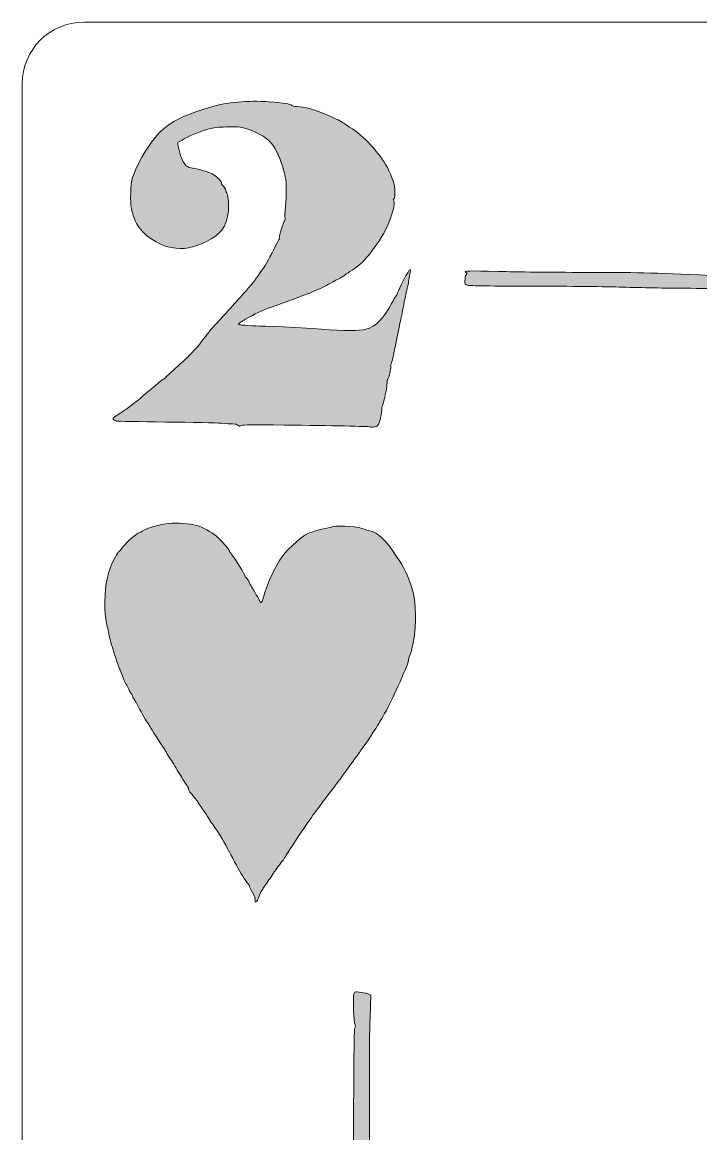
# Model space of a CAD drawing. Header units: inches. Extents: x 0.8 to 3.9, y -5.2 to -0.84.
# Drawn here: x 0.798 to 2.178, y -3.102 to -0.844 of the extents above; entities that cross this region are included whole.
import ezdxf

# ---------------------------------------------------------------- set-up
doc = ezdxf.new("R2010")
doc.units = ezdxf.units.IN
doc.header["$MEASUREMENT"] = 0
doc.layers.add('Layer 1', color=7, linetype='Continuous')

msp = doc.modelspace()

# ---------------------------------------------------------------- hatches: boundary and pattern name
at = {"layer": 'Layer 1', "true_color": 0x231f20}
h = msp.add_hatch(color=250, dxfattribs=at)
h.dxf.hatch_style = 2
edge = h.paths.add_edge_path()
edge.add_spline(control_points=[(1.5046, -1.6658), (1.5036, -1.6649), (1.4269, -1.6633), (1.3315, -1.6622), (1.2651, -1.6614), (1.2477, -1.6616), (1.2437, -1.6633), (1.2392, -1.6651), (1.2383, -1.665), (1.2366, -1.6627), (1.2352, -1.6608), (1.2323, -1.66), (1.2266, -1.66), (1.2222, -1.66), (1.2115, -1.6593), (1.2028, -1.6585), (1.1941, -1.6577), (1.1434, -1.6565), (1.0902, -1.656), (1.0369, -1.6554), (0.9916, -1.6545), (0.9894, -1.654), (0.9856, -1.6532), (0.983, -1.6509), (0.983, -1.6485), (0.983, -1.6479), (0.9878, -1.6444), (0.9936, -1.6405), (1.009, -1.6305), (1.0104, -1.6295), (1.0205, -1.6216), (1.0256, -1.6176), (1.032, -1.6128), (1.0346, -1.6108), (1.0373, -1.6089), (1.0399, -1.6067), (1.0404, -1.6059), (1.041, -1.6052), (1.0479, -1.5993), (1.0558, -1.5929), (1.0637, -1.5865), (1.0731, -1.5786), (1.0767, -1.5752), (1.0802, -1.5719), (1.0847, -1.5687), (1.0867, -1.5681), (1.0886, -1.5675), (1.0902, -1.5663), (1.0902, -1.5656), (1.0902, -1.5649), (1.0994, -1.5561), (1.1106, -1.5462), (1.1218, -1.5363), (1.1337, -1.5252), (1.1371, -1.5216), (1.1404, -1.5181), (1.1466, -1.5116), (1.1507, -1.5072), (1.1548, -1.5029), (1.1589, -1.4981), (1.1598, -1.4966), (1.1613, -1.494), (1.1656, -1.4885), (1.1746, -1.4778), (1.1766, -1.4755), (1.1782, -1.473), (1.1782, -1.4723), (1.1782, -1.4716), (1.1813, -1.468), (1.185, -1.4643), (1.1888, -1.4606), (1.1947, -1.4543), (1.1983, -1.4503), (1.2018, -1.4464), (1.2126, -1.4345), (1.2223, -1.4239), (1.2319, -1.4134), (1.2449, -1.399), (1.251, -1.3919), (1.2572, -1.3849), (1.2639, -1.3773), (1.2659, -1.3751), (1.2679, -1.3729), (1.2736, -1.365), (1.2786, -1.3575), (1.2835, -1.35), (1.288, -1.3436), (1.2886, -1.3431), (1.2908, -1.3414), (1.3049, -1.3158), (1.312, -1.3007), (1.3162, -1.2919), (1.3203, -1.2842), (1.3211, -1.2837), (1.322, -1.2831), (1.3222, -1.2818), (1.3215, -1.2808), (1.3203, -1.2788), (1.3297, -1.2476), (1.332, -1.2462), (1.3329, -1.2456), (1.3331, -1.2438), (1.3326, -1.2421), (1.3321, -1.2405), (1.3325, -1.2295), (1.3335, -1.2179), (1.3357, -1.1929), (1.3356, -1.1688), (1.3333, -1.1599), (1.3325, -1.1563), (1.3314, -1.1513), (1.3309, -1.1487), (1.3287, -1.1352), (1.3167, -1.106), (1.3085, -1.0943), (1.2985, -1.0798), (1.283, -1.0699), (1.255, -1.0602), (1.244, -1.0564), (1.241, -1.0561), (1.219, -1.0563), (1.2007, -1.0564), (1.1916, -1.0573), (1.1806, -1.0599), (1.1628, -1.0641), (1.1419, -1.0723), (1.1276, -1.0807), (1.1216, -1.0842), (1.1161, -1.0872), (1.1154, -1.0874), (1.1133, -1.0881), (1.1183, -1.1111), (1.1227, -1.1207), (1.1295, -1.1357), (1.1324, -1.138), (1.147, -1.1406), (1.1631, -1.1434), (1.1805, -1.1489), (1.1878, -1.1535), (1.1954, -1.1584), (1.2043, -1.1679), (1.2035, -1.1703), (1.2032, -1.1714), (1.2049, -1.1743), (1.2073, -1.1768), (1.2098, -1.1792), (1.2118, -1.1823), (1.2118, -1.1836), (1.2118, -1.1849), (1.2128, -1.1879), (1.2141, -1.1903), (1.2173, -1.1965), (1.2188, -1.2186), (1.2169, -1.2319), (1.213, -1.2598), (1.2006, -1.2759), (1.1732, -1.2892), (1.1444, -1.303), (1.1274, -1.3059), (1.1014, -1.3015), (1.0744, -1.297), (1.0431, -1.2754), (1.0304, -1.2525), (1.027, -1.2463), (1.023, -1.2345), (1.0202, -1.2221), (1.0176, -1.2106), (1.0188, -1.1707), (1.022, -1.1608), (1.0274, -1.1444), (1.0388, -1.1209), (1.0495, -1.1043), (1.0815, -1.0548), (1.1052, -1.039), (1.1814, -1.0161), (1.2148, -1.006), (1.2569, -1.0022), (1.3, -1.0054), (1.3297, -1.0075), (1.3439, -1.0098), (1.3464, -1.0128), (1.3476, -1.0142), (1.3514, -1.015), (1.3568, -1.015), (1.3708, -1.015), (1.3953, -1.0219), (1.4207, -1.0331), (1.4385, -1.0409), (1.4459, -1.0446), (1.4519, -1.0486), (1.4541, -1.0501), (1.462, -1.0554), (1.4695, -1.0603), (1.4817, -1.0684), (1.5019, -1.0864), (1.5103, -1.0968), (1.5121, -1.099), (1.5171, -1.105), (1.5216, -1.1103), (1.5329, -1.1237), (1.5425, -1.1405), (1.5498, -1.1596), (1.5551, -1.1735), (1.556, -1.1777), (1.556, -1.1885), (1.556, -1.1972), (1.5554, -1.2016), (1.554, -1.2025), (1.5524, -1.2035), (1.5523, -1.2045), (1.5537, -1.2068), (1.5563, -1.2108), (1.5543, -1.2205), (1.5463, -1.2436), (1.539, -1.2645), (1.5298, -1.2807), (1.5102, -1.3071), (1.495, -1.3276), (1.4855, -1.3368), (1.4693, -1.3472), (1.4628, -1.3513), (1.456, -1.356), (1.4543, -1.3576), (1.4525, -1.3591), (1.4464, -1.3628), (1.4407, -1.3656), (1.435, -1.3684), (1.4262, -1.3732), (1.4212, -1.3762), (1.4121, -1.3816), (1.384, -1.394), (1.3703, -1.3986), (1.3663, -1.4), (1.3609, -1.402), (1.3583, -1.4032), (1.3556, -1.4044), (1.3408, -1.4098), (1.3254, -1.4152), (1.2932, -1.4264), (1.2829, -1.4306), (1.2662, -1.4396), (1.2596, -1.4431), (1.2528, -1.4468), (1.251, -1.4478), (1.2492, -1.4488), (1.2453, -1.4513), (1.2424, -1.4534), (1.2373, -1.4571), (1.2371, -1.4574), (1.2403, -1.4585), (1.2421, -1.4592), (1.2658, -1.4605), (1.2929, -1.4615), (1.35, -1.4634), (1.3587, -1.4639), (1.4063, -1.4675), (1.452, -1.471), (1.4848, -1.4711), (1.4972, -1.4676), (1.5168, -1.4621), (1.5344, -1.4443), (1.5493, -1.4151), (1.5531, -1.4076), (1.5572, -1.4007), (1.5584, -1.3997), (1.5597, -1.3988), (1.5607, -1.397), (1.5607, -1.3958), (1.5607, -1.393), (1.5759, -1.362), (1.5808, -1.3548), (1.5828, -1.3518), (1.5848, -1.3485), (1.5852, -1.3475), (1.5856, -1.3464), (1.5864, -1.346), (1.5871, -1.3467), (1.5878, -1.3473), (1.5874, -1.3512), (1.5864, -1.3555), (1.5853, -1.3597), (1.5841, -1.3664), (1.5838, -1.3703), (1.5834, -1.3743), (1.5824, -1.3793), (1.5816, -1.3815), (1.5809, -1.3837), (1.5779, -1.3974), (1.5751, -1.4119), (1.5723, -1.4265), (1.5684, -1.4459), (1.5663, -1.4551), (1.5643, -1.4644), (1.5599, -1.486), (1.5566, -1.5032), (1.5532, -1.5203), (1.5498, -1.5353), (1.5489, -1.5366), (1.5479, -1.5378), (1.5474, -1.5406), (1.5476, -1.543), (1.5482, -1.5485), (1.5437, -1.5674), (1.5415, -1.5688), (1.5406, -1.5693), (1.5399, -1.5727), (1.54, -1.5761), (1.5402, -1.5795), (1.5391, -1.5881), (1.5375, -1.5952), (1.536, -1.6022), (1.5342, -1.6105), (1.5336, -1.6136), (1.533, -1.6167), (1.5316, -1.6208), (1.5305, -1.6228), (1.5294, -1.6248), (1.529, -1.6271), (1.5295, -1.628), (1.5306, -1.6297), (1.5263, -1.6521), (1.5236, -1.6589), (1.5227, -1.6613), (1.5206, -1.664), (1.519, -1.6649), (1.5162, -1.6663), (1.5059, -1.667), (1.5046, -1.6658), (1.5046, -1.6658), (1.5046, -1.6658), (1.5046, -1.6658)], knot_values=[0, 0, 0, 0, 1, 1, 1, 2, 2, 2, 3, 3, 3, 4, 4, 4, 5, 5, 5, 6, 6, 6, 7, 7, 7, 8, 8, 8, 9, 9, 9, 10, 10, 10, 11, 11, 11, 12, 12, 12, 13, 13, 13, 14, 14, 14, 15, 15, 15, 16, 16, 16, 17, 17, 17, 18, 18, 18, 19, 19, 19, 20, 20, 20, 21, 21, 21, 22, 22, 22, 23, 23, 23, 24, 24, 24, 25, 25, 25, 26, 26, 26, 27, 27, 27, 28, 28, 28, 29, 29, 29, 30, 30, 30, 31, 31, 31, 32, 32, 32, 33, 33, 33, 34, 34, 34, 35, 35, 35, 36, 36, 36, 37, 37, 37, 38, 38, 38, 39, 39, 39, 40, 40, 40, 41, 41, 41, 42, 42, 42, 43, 43, 43, 44, 44, 44, 45, 45, 45, 46, 46, 46, 47, 47, 47, 48, 48, 48, 49, 49, 49, 50, 50, 50, 51, 51, 51, 52, 52, 52, 53, 53, 53, 54, 54, 54, 55, 55, 55, 56, 56, 56, 57, 57, 57, 58, 58, 58, 59, 59, 59, 60, 60, 60, 61, 61, 61, 62, 62, 62, 63, 63, 63, 64, 64, 64, 65, 65, 65, 66, 66, 66, 67, 67, 67, 68, 68, 68, 69, 69, 69, 70, 70, 70, 71, 71, 71, 72, 72, 72, 73, 73, 73, 74, 74, 74, 75, 75, 75, 76, 76, 76, 77, 77, 77, 78, 78, 78, 79, 79, 79, 80, 80, 80, 81, 81, 81, 82, 82, 82, 83, 83, 83, 84, 84, 84, 85, 85, 85, 86, 86, 86, 87, 87, 87, 88, 88, 88, 89, 89, 89, 90, 90, 90, 91, 91, 91, 92, 92, 92, 93, 93, 93, 94, 94, 94, 95, 95, 95, 96, 96, 96, 97, 97, 97, 98, 98, 98, 99, 99, 99, 100, 100, 100, 101, 101, 101, 102, 102, 102, 103, 103, 103, 104, 104, 104, 105, 105, 105, 106, 106, 106, 107, 107, 107, 108, 108, 108, 109, 109, 109, 110, 110, 110, 110], degree=3, periodic=1)
h = msp.add_hatch(color=250, dxfattribs=at)
h.dxf.hatch_style = 2
edge = h.paths.add_edge_path()
edge.add_spline(control_points=[(3.0875, -1.4014), (3.0779, -1.4003), (3.0083, -1.3976), (2.9978, -1.3979), (2.9965, -1.3979), (2.9789, -1.3973), (2.9586, -1.3965), (2.9081, -1.3946), (2.8465, -1.3936), (2.7066, -1.3925), (2.641, -1.392), (2.5823, -1.3912), (2.5761, -1.3908), (2.57, -1.3904), (2.4908, -1.3894), (2.4001, -1.3884), (2.3094, -1.3875), (2.2252, -1.3862), (2.2128, -1.3856), (2.2005, -1.385), (2.1649, -1.3843), (2.1336, -1.3841), (2.1024, -1.3839), (2.0476, -1.3828), (2.012, -1.3818), (1.9763, -1.3808), (1.8932, -1.3799), (1.8271, -1.3799), (1.736, -1.3798), (1.7061, -1.3793), (1.7027, -1.3778), (1.6988, -1.3761), (1.6983, -1.375), (1.6983, -1.3682), (1.6983, -1.3639), (1.6994, -1.3589), (1.7007, -1.357), (1.7029, -1.3539), (1.7029, -1.3534), (1.7004, -1.352), (1.6944, -1.3487), (1.707, -1.3483), (1.7669, -1.3501), (1.8003, -1.3511), (1.878, -1.3519), (1.9395, -1.3519), (2.0452, -1.3519), (2.0768, -1.3526), (2.1968, -1.3582), (2.2312, -1.3598), (2.2735, -1.3606), (2.3905, -1.3621), (2.4513, -1.3629), (2.493, -1.3638), (2.5417, -1.3655), (2.5708, -1.3665), (2.7261, -1.3665), (2.7402, -1.3655), (2.7669, -1.3636), (2.9116, -1.3628), (2.9373, -1.3644), (2.9534, -1.3654), (2.9785, -1.3665), (2.993, -1.367), (3.0076, -1.3674), (3.0303, -1.3682), (3.0435, -1.3686), (3.0945, -1.3705), (3.1157, -1.3703), (3.1395, -1.3677), (3.1617, -1.3652), (3.1897, -1.3586), (3.1938, -1.3548), (3.1946, -1.354), (3.1967, -1.3534), (3.1983, -1.3534), (3.1999, -1.3534), (3.2016, -1.3523), (3.2021, -1.351), (3.2026, -1.3496), (3.2039, -1.3485), (3.2049, -1.3485), (3.2077, -1.3485), (3.2222, -1.3343), (3.2211, -1.3326), (3.2194, -1.3298), (3.2249, -1.3218), (3.2298, -1.3198), (3.2325, -1.3187), (3.2347, -1.3167), (3.2347, -1.3155), (3.2347, -1.3142), (3.2363, -1.3116), (3.2383, -1.3095), (3.2403, -1.3075), (3.2444, -1.3011), (3.2473, -1.2952), (3.2503, -1.2893), (3.2534, -1.2841), (3.2542, -1.2836), (3.2549, -1.2831), (3.2555, -1.2814), (3.2555, -1.2796), (3.2555, -1.2779), (3.256, -1.2765), (3.2567, -1.2765), (3.2574, -1.2765), (3.2578, -1.2671), (3.2577, -1.2556), (3.2577, -1.2556), (3.2574, -1.2347), (3.2574, -1.2347), (3.2574, -1.2347), (3.2514, -1.2248), (3.2514, -1.2248), (3.2427, -1.2104), (3.2385, -1.2065), (3.2247, -1.1996), (3.2005, -1.1878), (3.1713, -1.1839), (3.1602, -1.1911), (3.1577, -1.1928), (3.1552, -1.1939), (3.1548, -1.1937), (3.1543, -1.1935), (3.1526, -1.1944), (3.1511, -1.1957), (3.1495, -1.197), (3.1477, -1.1981), (3.1471, -1.1982), (3.145, -1.1982), (3.1372, -1.2058), (3.1333, -1.2116), (3.1291, -1.2177), (3.1292, -1.2224), (3.1338, -1.2284), (3.1365, -1.232), (3.1377, -1.2323), (3.1541, -1.2324), (3.1702, -1.2326), (3.1721, -1.2329), (3.1791, -1.2371), (3.1871, -1.2418), (3.1894, -1.2463), (3.1875, -1.2528), (3.1861, -1.2573), (3.1773, -1.2669), (3.1745, -1.2669), (3.1735, -1.2669), (3.1688, -1.2699), (3.164, -1.2734), (3.1564, -1.2793), (3.1548, -1.2798), (3.1491, -1.279), (3.1369, -1.2771), (3.1209, -1.2685), (3.1105, -1.2581), (3.0945, -1.2422), (3.0907, -1.2291), (3.095, -1.2042), (3.0962, -1.1972), (3.0979, -1.1936), (3.1027, -1.1882), (3.1061, -1.1844), (3.1107, -1.1803), (3.113, -1.1791), (3.1152, -1.1779), (3.1177, -1.1758), (3.1184, -1.1746), (3.1191, -1.1734), (3.1249, -1.1698), (3.1312, -1.1668), (3.1461, -1.1595), (3.164, -1.1565), (3.1891, -1.1571), (3.2053, -1.1575), (3.2103, -1.1583), (3.2211, -1.162), (3.2281, -1.1645), (3.235, -1.1674), (3.2363, -1.1685), (3.2376, -1.1696), (3.2439, -1.1734), (3.2502, -1.1771), (3.2611, -1.1834), (3.2747, -1.1964), (3.2747, -1.2005), (3.2747, -1.2015), (3.277, -1.207), (3.2799, -1.2127), (3.2879, -1.2286), (3.2892, -1.2331), (3.2902, -1.2483), (3.2914, -1.265), (3.2891, -1.28), (3.2818, -1.3052), (3.2805, -1.3095), (3.2734, -1.3235), (3.2671, -1.3342), (3.2621, -1.3427), (3.2368, -1.3694), (3.2338, -1.3694), (3.2326, -1.3694), (3.2311, -1.3703), (3.2304, -1.3714), (3.2267, -1.3772), (3.2082, -1.3861), (3.1912, -1.3901), (3.143, -1.4016), (3.1152, -1.4046), (3.0875, -1.4014), (3.0875, -1.4014), (3.0875, -1.4014), (3.0875, -1.4014)], knot_values=[0, 0, 0, 0, 1, 1, 1, 2, 2, 2, 3, 3, 3, 4, 4, 4, 5, 5, 5, 6, 6, 6, 7, 7, 7, 8, 8, 8, 9, 9, 9, 10, 10, 10, 11, 11, 11, 12, 12, 12, 13, 13, 13, 14, 14, 14, 15, 15, 15, 16, 16, 16, 17, 17, 17, 18, 18, 18, 19, 19, 19, 20, 20, 20, 21, 21, 21, 22, 22, 22, 23, 23, 23, 24, 24, 24, 25, 25, 25, 26, 26, 26, 27, 27, 27, 28, 28, 28, 29, 29, 29, 30, 30, 30, 31, 31, 31, 32, 32, 32, 33, 33, 33, 34, 34, 34, 35, 35, 35, 36, 36, 36, 37, 37, 37, 38, 38, 38, 39, 39, 39, 40, 40, 40, 41, 41, 41, 42, 42, 42, 43, 43, 43, 44, 44, 44, 45, 45, 45, 46, 46, 46, 47, 47, 47, 48, 48, 48, 49, 49, 49, 50, 50, 50, 51, 51, 51, 52, 52, 52, 53, 53, 53, 54, 54, 54, 55, 55, 55, 56, 56, 56, 57, 57, 57, 58, 58, 58, 59, 59, 59, 60, 60, 60, 61, 61, 61, 62, 62, 62, 63, 63, 63, 64, 64, 64, 65, 65, 65, 66, 66, 66, 67, 67, 67, 68, 68, 68, 69, 69, 69, 70, 70, 70, 71, 71, 71, 71], degree=3, periodic=1)
h = msp.add_hatch(color=250, dxfattribs=at)
h.dxf.hatch_style = 2
edge = h.paths.add_edge_path()
edge.add_spline(control_points=[(1.2716, -2.6268), (1.2723, -2.6234), (1.2712, -2.62), (1.2672, -2.6135), (1.2617, -2.6043), (1.2601, -2.6009), (1.2604, -2.5992), (1.2605, -2.5986), (1.2592, -2.5964), (1.2574, -2.5944), (1.252, -2.5883), (1.2422, -2.5724), (1.2337, -2.5562), (1.2293, -2.5479), (1.223, -2.5361), (1.2196, -2.5302), (1.2163, -2.5242), (1.2122, -2.5163), (1.2105, -2.5126), (1.2073, -2.5054), (1.1848, -2.471), (1.1827, -2.4701), (1.182, -2.4698), (1.1814, -2.4689), (1.1814, -2.4682), (1.1814, -2.4668), (1.1712, -2.4514), (1.1612, -2.4376), (1.1582, -2.4335), (1.1558, -2.4297), (1.1558, -2.4291), (1.1558, -2.4279), (1.1478, -2.4175), (1.141, -2.41), (1.1386, -2.4073), (1.1366, -2.4037), (1.1366, -2.402), (1.1366, -2.4003), (1.1344, -2.3959), (1.1317, -2.3923), (1.129, -2.3887), (1.1219, -2.3774), (1.1159, -2.3672), (1.1099, -2.3569), (1.102, -2.3442), (1.0984, -2.3388), (1.0947, -2.3335), (1.0918, -2.3287), (1.0918, -2.3282), (1.0918, -2.3277), (1.0904, -2.3253), (1.0888, -2.3229), (1.079, -2.3087), (1.0602, -2.2794), (1.0582, -2.2752), (1.0569, -2.2725), (1.0547, -2.2689), (1.0534, -2.2674), (1.0504, -2.2638), (1.0428, -2.2506), (1.0335, -2.2327), (1.0295, -2.225), (1.0255, -2.2183), (1.0246, -2.2178), (1.0237, -2.2172), (1.023, -2.2154), (1.023, -2.2137), (1.023, -2.212), (1.0216, -2.2094), (1.02, -2.2078), (1.0183, -2.2062), (1.0164, -2.2031), (1.0157, -2.2009), (1.0151, -2.1987), (1.0128, -2.1942), (1.0107, -2.1909), (1.0086, -2.1876), (1.0054, -2.1808), (1.0035, -2.1757), (1.0017, -2.1707), (0.9989, -2.1636), (0.9974, -2.1601), (0.9945, -2.1537), (0.9884, -2.1357), (0.9809, -2.1121), (0.9786, -2.105), (0.9753, -2.0917), (0.9735, -2.0825), (0.9717, -2.0733), (0.9693, -2.0614), (0.9682, -2.0561), (0.967, -2.0505), (0.9662, -2.0361), (0.9663, -2.0217), (0.9666, -1.9847), (0.9731, -1.9562), (0.987, -1.9312), (0.9902, -1.9256), (0.9935, -1.9205), (0.9943, -1.92), (0.9951, -1.9195), (0.9997, -1.9142), (1.0045, -1.9082), (1.0129, -1.8976), (1.0292, -1.8838), (1.0374, -1.8803), (1.0396, -1.8794), (1.0425, -1.8778), (1.0438, -1.8767), (1.0492, -1.8725), (1.0802, -1.8638), (1.0966, -1.862), (1.1124, -1.8602), (1.1378, -1.8622), (1.1534, -1.8665), (1.1646, -1.8696), (1.1825, -1.8793), (1.1932, -1.8882), (1.2035, -1.8967), (1.2198, -1.9153), (1.2198, -1.9186), (1.2198, -1.9195), (1.222, -1.9227), (1.2247, -1.9257), (1.23, -1.9317), (1.2518, -1.9675), (1.2518, -1.9703), (1.2518, -1.9713), (1.2526, -1.9721), (1.2535, -1.9721), (1.2544, -1.9721), (1.2568, -1.9755), (1.2587, -1.9797), (1.2607, -1.9839), (1.2635, -1.9891), (1.265, -1.9913), (1.2678, -1.9955), (1.2757, -2.0095), (1.2802, -2.0181), (1.2816, -2.0209), (1.2834, -2.0233), (1.2841, -2.0233), (1.2847, -2.0233), (1.2868, -2.0181), (1.2886, -2.0117), (1.2959, -1.9864), (1.3061, -1.9633), (1.3212, -1.9377), (1.3316, -1.9202), (1.3634, -1.89), (1.3795, -1.8824), (1.3854, -1.8796), (1.4098, -1.873), (1.4314, -1.8682), (1.4434, -1.8656), (1.4848, -1.8692), (1.4941, -1.8737), (1.4966, -1.875), (1.5012, -1.8764), (1.5045, -1.877), (1.5212, -1.88), (1.5379, -1.8961), (1.5609, -1.9313), (1.5753, -1.9532), (1.5791, -1.9606), (1.5873, -1.983), (1.5967, -2.0087), (1.5994, -2.0334), (1.5972, -2.0737), (1.5962, -2.0916), (1.5907, -2.1205), (1.586, -2.1317), (1.585, -2.1341), (1.5839, -2.1378), (1.5836, -2.14), (1.5812, -2.154), (1.5479, -2.2276), (1.532, -2.2537), (1.5285, -2.2595), (1.5244, -2.2663), (1.523, -2.2689), (1.5198, -2.2746), (1.4932, -2.315), (1.4918, -2.3162), (1.4913, -2.3166), (1.4885, -2.3206), (1.4855, -2.325), (1.4778, -2.3364), (1.4404, -2.3872), (1.415, -2.4207), (1.3892, -2.4548), (1.3867, -2.4583), (1.3468, -2.5176), (1.3412, -2.5259), (1.3366, -2.533), (1.3366, -2.5335), (1.3366, -2.5349), (1.3289, -2.5463), (1.3201, -2.5577), (1.3157, -2.5633), (1.3076, -2.5749), (1.3021, -2.5833), (1.2965, -2.5917), (1.2898, -2.6015), (1.2872, -2.605), (1.2846, -2.6086), (1.2813, -2.6151), (1.2798, -2.6194), (1.2783, -2.6238), (1.2764, -2.6283), (1.2755, -2.6294), (1.2726, -2.633), (1.2706, -2.6316), (1.2716, -2.6268), (1.2716, -2.6268), (1.2716, -2.6268), (1.2716, -2.6268)], knot_values=[0, 0, 0, 0, 1, 1, 1, 2, 2, 2, 3, 3, 3, 4, 4, 4, 5, 5, 5, 6, 6, 6, 7, 7, 7, 8, 8, 8, 9, 9, 9, 10, 10, 10, 11, 11, 11, 12, 12, 12, 13, 13, 13, 14, 14, 14, 15, 15, 15, 16, 16, 16, 17, 17, 17, 18, 18, 18, 19, 19, 19, 20, 20, 20, 21, 21, 21, 22, 22, 22, 23, 23, 23, 24, 24, 24, 25, 25, 25, 26, 26, 26, 27, 27, 27, 28, 28, 28, 29, 29, 29, 30, 30, 30, 31, 31, 31, 32, 32, 32, 33, 33, 33, 34, 34, 34, 35, 35, 35, 36, 36, 36, 37, 37, 37, 38, 38, 38, 39, 39, 39, 40, 40, 40, 41, 41, 41, 42, 42, 42, 43, 43, 43, 44, 44, 44, 45, 45, 45, 46, 46, 46, 47, 47, 47, 48, 48, 48, 49, 49, 49, 50, 50, 50, 51, 51, 51, 52, 52, 52, 53, 53, 53, 54, 54, 54, 55, 55, 55, 56, 56, 56, 57, 57, 57, 58, 58, 58, 59, 59, 59, 60, 60, 60, 61, 61, 61, 62, 62, 62, 63, 63, 63, 64, 64, 64, 65, 65, 65, 66, 66, 66, 67, 67, 67, 68, 68, 68, 69, 69, 69, 70, 70, 70, 71, 71, 71, 72, 72, 72, 72], degree=3, periodic=1)
h = msp.add_hatch(color=250, dxfattribs=at)
h.dxf.hatch_style = 2
edge = h.paths.add_edge_path()
edge.add_spline(control_points=[(1.3308, -4.452), (1.3196, -4.4497), (1.312, -4.4465), (1.3025, -4.4397), (1.2988, -4.4371), (1.2937, -4.4335), (1.291, -4.4316), (1.2793, -4.4234), (1.2648, -4.4014), (1.2581, -4.3819), (1.2495, -4.3566), (1.259, -4.3153), (1.2779, -4.2955), (1.2907, -4.2821), (1.3082, -4.2745), (1.3307, -4.2727), (1.3426, -4.2717), (1.3455, -4.272), (1.3537, -4.275), (1.3912, -4.289), (1.4053, -4.311), (1.3896, -4.3309), (1.3867, -4.3345), (1.3834, -4.3375), (1.3821, -4.3375), (1.3809, -4.3375), (1.3798, -4.3384), (1.3798, -4.3395), (1.3797, -4.3406), (1.3776, -4.3432), (1.375, -4.3452), (1.3707, -4.3486), (1.3697, -4.3487), (1.3646, -4.347), (1.3614, -4.346), (1.3572, -4.3456), (1.3552, -4.3461), (1.3496, -4.3475), (1.3436, -4.342), (1.3426, -4.3347), (1.3419, -4.3286), (1.3446, -4.3197), (1.3485, -4.3151), (1.3521, -4.311), (1.353, -4.306), (1.3504, -4.3035), (1.3472, -4.3003), (1.3251, -4.2983), (1.3203, -4.3008), (1.3183, -4.3018), (1.314, -4.3053), (1.3107, -4.3085), (1.3075, -4.3117), (1.3022, -4.3164), (1.299, -4.3189), (1.2701, -4.3421), (1.2903, -4.3987), (1.3328, -4.4136), (1.352, -4.4203), (1.3703, -4.42), (1.3943, -4.4124), (1.4139, -4.4061), (1.4186, -4.403), (1.4353, -4.3853), (1.4426, -4.3775), (1.4553, -4.3578), (1.462, -4.3439), (1.4695, -4.3284), (1.4721, -4.3165), (1.4742, -4.2879), (1.4763, -4.2582), (1.4764, -4.2425), (1.4748, -4.1806), (1.4731, -4.1161), (1.4731, -3.9676), (1.4748, -3.9374), (1.4777, -3.8851), (1.4787, -3.8541), (1.4782, -3.8389), (1.4779, -3.8301), (1.4772, -3.8129), (1.4767, -3.8006), (1.4748, -3.7553), (1.4744, -3.7454), (1.4735, -3.7093), (1.4713, -3.6248), (1.472, -3.4804), (1.4751, -3.382), (1.4755, -3.3675), (1.4758, -3.3549), (1.4758, -3.354), (1.4758, -3.3531), (1.475, -3.3362), (1.474, -3.3164), (1.4715, -3.2641), (1.4715, -2.8913), (1.474, -2.8888), (1.4762, -2.8865), (1.4765, -2.88), (1.4744, -2.8792), (1.4721, -2.8784), (1.4705, -2.8236), (1.4726, -2.8181), (1.4745, -2.8131), (1.4736, -2.8132), (1.4961, -2.8163), (1.498, -2.8166), (1.5011, -2.8176), (1.5031, -2.8187), (1.5031, -2.8187), (1.5068, -2.8207), (1.5068, -2.8207), (1.5068, -2.8207), (1.5054, -2.8665), (1.5054, -2.8665), (1.5038, -2.92), (1.5038, -3.0467), (1.5054, -3.2009), (1.5063, -3.2825), (1.5061, -3.3107), (1.5047, -3.3124), (1.5035, -3.3138), (1.5034, -3.3157), (1.5043, -3.3175), (1.5051, -3.3191), (1.5055, -3.3237), (1.5052, -3.3276), (1.505, -3.3316), (1.5045, -3.4209), (1.5042, -3.5261), (1.5036, -3.7189), (1.5024, -3.7968), (1.4999, -3.8085), (1.4991, -3.8119), (1.4988, -3.8153), (1.4993, -3.8161), (1.4997, -3.8168), (1.5, -3.8319), (1.4998, -3.8498), (1.4997, -3.8676), (1.4998, -3.8869), (1.5001, -3.8926), (1.5004, -3.8983), (1.5006, -3.9084), (1.5005, -3.915), (1.5002, -3.9328), (1.4982, -4.1606), (1.4976, -4.2327), (1.4971, -4.2909), (1.4954, -4.3285), (1.4927, -4.3399), (1.4862, -4.3673), (1.4731, -4.3883), (1.4447, -4.4168), (1.4227, -4.4388), (1.4129, -4.4446), (1.3895, -4.4496), (1.3715, -4.4535), (1.3439, -4.4546), (1.3308, -4.452), (1.3308, -4.452), (1.3308, -4.452), (1.3308, -4.452)], knot_values=[0, 0, 0, 0, 1, 1, 1, 2, 2, 2, 3, 3, 3, 4, 4, 4, 5, 5, 5, 6, 6, 6, 7, 7, 7, 8, 8, 8, 9, 9, 9, 10, 10, 10, 11, 11, 11, 12, 12, 12, 13, 13, 13, 14, 14, 14, 15, 15, 15, 16, 16, 16, 17, 17, 17, 18, 18, 18, 19, 19, 19, 20, 20, 20, 21, 21, 21, 22, 22, 22, 23, 23, 23, 24, 24, 24, 25, 25, 25, 26, 26, 26, 27, 27, 27, 28, 28, 28, 29, 29, 29, 30, 30, 30, 31, 31, 31, 32, 32, 32, 33, 33, 33, 34, 34, 34, 35, 35, 35, 36, 36, 36, 37, 37, 37, 38, 38, 38, 39, 39, 39, 40, 40, 40, 41, 41, 41, 42, 42, 42, 43, 43, 43, 44, 44, 44, 45, 45, 45, 46, 46, 46, 47, 47, 47, 48, 48, 48, 49, 49, 49, 50, 50, 50, 51, 51, 51, 52, 52, 52, 53, 53, 53, 54, 54, 54, 54], degree=3, periodic=1)

# ---------------------------------------------------------------- linework, layer by layer
at = {"layer": 'Layer 1', "color": 2, "lineweight": 5, "true_color": 0xf6eb16}
msp.add_open_spline([(0.9233, -0.8436), (0.9233, -0.8436), (3.7779, -0.8436), (3.7779, -0.8436), (3.8469, -0.8436), (3.9029, -0.8996), (3.9029, -0.9686), (3.9029, -0.9686), (3.9029, -5.0732), (3.9029, -5.0732), (3.9029, -5.1422), (3.8469, -5.1982), (3.7779, -5.1982), (3.7779, -5.1982), (0.9233, -5.1982), (0.9233, -5.1982), (0.8543, -5.1982), (0.7983, -5.1422), (0.7983, -5.0732), (0.7983, -5.0732), (0.7983, -0.9686), (0.7983, -0.9686), (0.7983, -0.8996), (0.8543, -0.8436), (0.9233, -0.8436)], degree=3, knots=[0, 0, 0, 0, 1, 1, 1, 2, 2, 2, 3, 3, 3, 4, 4, 4, 5, 5, 5, 6, 6, 6, 7, 7, 7, 8, 8, 8, 8], dxfattribs=at)
at = {"layer": 'Layer 1', "color": 250, "lineweight": 5, "true_color": 0x231f20}
for points, knots in [([(1.5046, -1.6658), (1.5036, -1.6649), (1.4269, -1.6633), (1.3315, -1.6622), (1.2651, -1.6614), (1.2477, -1.6616), (1.2437, -1.6633), (1.2392, -1.6651), (1.2383, -1.665), (1.2366, -1.6627), (1.2352, -1.6608), (1.2323, -1.66), (1.2266, -1.66), (1.2222, -1.66), (1.2115, -1.6593), (1.2028, -1.6585), (1.1941, -1.6577), (1.1434, -1.6565), (1.0902, -1.656), (1.0369, -1.6554), (0.9916, -1.6545), (0.9894, -1.654), (0.9856, -1.6532), (0.983, -1.6509), (0.983, -1.6485), (0.983, -1.6479), (0.9878, -1.6444), (0.9936, -1.6405), (1.009, -1.6305), (1.0104, -1.6295), (1.0205, -1.6216), (1.0256, -1.6176), (1.032, -1.6128), (1.0346, -1.6108), (1.0373, -1.6089), (1.0399, -1.6067), (1.0404, -1.6059), (1.041, -1.6052), (1.0479, -1.5993), (1.0558, -1.5929), (1.0637, -1.5865), (1.0731, -1.5786), (1.0767, -1.5752), (1.0802, -1.5719), (1.0847, -1.5687), (1.0867, -1.5681), (1.0886, -1.5675), (1.0902, -1.5663), (1.0902, -1.5656), (1.0902, -1.5649), (1.0994, -1.5561), (1.1106, -1.5462), (1.1218, -1.5363), (1.1337, -1.5252), (1.1371, -1.5216), (1.1404, -1.5181), (1.1466, -1.5116), (1.1507, -1.5072), (1.1548, -1.5029), (1.1589, -1.4981), (1.1598, -1.4966), (1.1613, -1.494), (1.1656, -1.4885), (1.1746, -1.4778), (1.1766, -1.4755), (1.1782, -1.473), (1.1782, -1.4723), (1.1782, -1.4716), (1.1813, -1.468), (1.185, -1.4643), (1.1888, -1.4606), (1.1947, -1.4543), (1.1983, -1.4503), (1.2018, -1.4464), (1.2126, -1.4345), (1.2223, -1.4239), (1.2319, -1.4134), (1.2449, -1.399), (1.251, -1.3919), (1.2572, -1.3849), (1.2639, -1.3773), (1.2659, -1.3751), (1.2679, -1.3729), (1.2736, -1.365), (1.2786, -1.3575), (1.2835, -1.35), (1.288, -1.3436), (1.2886, -1.3431), (1.2908, -1.3414), (1.3049, -1.3158), (1.312, -1.3007), (1.3162, -1.2919), (1.3203, -1.2842), (1.3211, -1.2837), (1.322, -1.2831), (1.3222, -1.2818), (1.3215, -1.2808), (1.3203, -1.2788), (1.3297, -1.2476), (1.332, -1.2462), (1.3329, -1.2456), (1.3331, -1.2438), (1.3326, -1.2421), (1.3321, -1.2405), (1.3325, -1.2295), (1.3335, -1.2179), (1.3357, -1.1929), (1.3356, -1.1688), (1.3333, -1.1599), (1.3325, -1.1563), (1.3314, -1.1513), (1.3309, -1.1487), (1.3287, -1.1352), (1.3167, -1.106), (1.3085, -1.0943), (1.2985, -1.0798), (1.283, -1.0699), (1.255, -1.0602), (1.244, -1.0564), (1.241, -1.0561), (1.219, -1.0563), (1.2007, -1.0564), (1.1916, -1.0573), (1.1806, -1.0599), (1.1628, -1.0641), (1.1419, -1.0723), (1.1276, -1.0807), (1.1216, -1.0842), (1.1161, -1.0872), (1.1154, -1.0874), (1.1133, -1.0881), (1.1183, -1.1111), (1.1227, -1.1207), (1.1295, -1.1357), (1.1324, -1.138), (1.147, -1.1406), (1.1631, -1.1434), (1.1805, -1.1489), (1.1878, -1.1535), (1.1954, -1.1584), (1.2043, -1.1679), (1.2035, -1.1703), (1.2032, -1.1714), (1.2049, -1.1743), (1.2073, -1.1768), (1.2098, -1.1792), (1.2118, -1.1823), (1.2118, -1.1836), (1.2118, -1.1849), (1.2128, -1.1879), (1.2141, -1.1903), (1.2173, -1.1965), (1.2188, -1.2186), (1.2169, -1.2319), (1.213, -1.2598), (1.2006, -1.2759), (1.1732, -1.2892), (1.1444, -1.303), (1.1274, -1.3059), (1.1014, -1.3015), (1.0744, -1.297), (1.0431, -1.2754), (1.0304, -1.2525), (1.027, -1.2463), (1.023, -1.2345), (1.0202, -1.2221), (1.0176, -1.2106), (1.0188, -1.1707), (1.022, -1.1608), (1.0274, -1.1444), (1.0388, -1.1209), (1.0495, -1.1043), (1.0815, -1.0548), (1.1052, -1.039), (1.1814, -1.0161), (1.2148, -1.006), (1.2569, -1.0022), (1.3, -1.0054), (1.3297, -1.0075), (1.3439, -1.0098), (1.3464, -1.0128), (1.3476, -1.0142), (1.3514, -1.015), (1.3568, -1.015), (1.3708, -1.015), (1.3953, -1.0219), (1.4207, -1.0331), (1.4385, -1.0409), (1.4459, -1.0446), (1.4519, -1.0486), (1.4541, -1.0501), (1.462, -1.0554), (1.4695, -1.0603), (1.4817, -1.0684), (1.5019, -1.0864), (1.5103, -1.0968), (1.5121, -1.099), (1.5171, -1.105), (1.5216, -1.1103), (1.5329, -1.1237), (1.5425, -1.1405), (1.5498, -1.1596), (1.5551, -1.1735), (1.556, -1.1777), (1.556, -1.1885), (1.556, -1.1972), (1.5554, -1.2016), (1.554, -1.2025), (1.5524, -1.2035), (1.5523, -1.2045), (1.5537, -1.2068), (1.5563, -1.2108), (1.5543, -1.2205), (1.5463, -1.2436), (1.539, -1.2645), (1.5298, -1.2807), (1.5102, -1.3071), (1.495, -1.3276), (1.4855, -1.3368), (1.4693, -1.3472), (1.4628, -1.3513), (1.456, -1.356), (1.4543, -1.3576), (1.4525, -1.3591), (1.4464, -1.3628), (1.4407, -1.3656), (1.435, -1.3684), (1.4262, -1.3732), (1.4212, -1.3762), (1.4121, -1.3816), (1.384, -1.394), (1.3703, -1.3986), (1.3663, -1.4), (1.3609, -1.402), (1.3583, -1.4032), (1.3556, -1.4044), (1.3408, -1.4098), (1.3254, -1.4152), (1.2932, -1.4264), (1.2829, -1.4306), (1.2662, -1.4396), (1.2596, -1.4431), (1.2528, -1.4468), (1.251, -1.4478), (1.2492, -1.4488), (1.2453, -1.4513), (1.2424, -1.4534), (1.2373, -1.4571), (1.2371, -1.4574), (1.2403, -1.4585), (1.2421, -1.4592), (1.2658, -1.4605), (1.2929, -1.4615), (1.35, -1.4634), (1.3587, -1.4639), (1.4063, -1.4675), (1.452, -1.471), (1.4848, -1.4711), (1.4972, -1.4676), (1.5168, -1.4621), (1.5344, -1.4443), (1.5493, -1.4151), (1.5531, -1.4076), (1.5572, -1.4007), (1.5584, -1.3997), (1.5597, -1.3988), (1.5607, -1.397), (1.5607, -1.3958), (1.5607, -1.393), (1.5759, -1.362), (1.5808, -1.3548), (1.5828, -1.3518), (1.5848, -1.3485), (1.5852, -1.3475), (1.5856, -1.3464), (1.5864, -1.346), (1.5871, -1.3467), (1.5878, -1.3473), (1.5874, -1.3512), (1.5864, -1.3555), (1.5853, -1.3597), (1.5841, -1.3664), (1.5838, -1.3703), (1.5834, -1.3743), (1.5824, -1.3793), (1.5816, -1.3815), (1.5809, -1.3837), (1.5779, -1.3974), (1.5751, -1.4119), (1.5723, -1.4265), (1.5684, -1.4459), (1.5663, -1.4551), (1.5643, -1.4644), (1.5599, -1.486), (1.5566, -1.5032), (1.5532, -1.5203), (1.5498, -1.5353), (1.5489, -1.5366), (1.5479, -1.5378), (1.5474, -1.5406), (1.5476, -1.543), (1.5482, -1.5485), (1.5437, -1.5674), (1.5415, -1.5688), (1.5406, -1.5693), (1.5399, -1.5727), (1.54, -1.5761), (1.5402, -1.5795), (1.5391, -1.5881), (1.5375, -1.5952), (1.536, -1.6022), (1.5342, -1.6105), (1.5336, -1.6136), (1.533, -1.6167), (1.5316, -1.6208), (1.5305, -1.6228), (1.5294, -1.6248), (1.529, -1.6271), (1.5295, -1.628), (1.5306, -1.6297), (1.5263, -1.6521), (1.5236, -1.6589), (1.5227, -1.6613), (1.5206, -1.664), (1.519, -1.6649), (1.5162, -1.6663), (1.5059, -1.667), (1.5046, -1.6658), (1.5046, -1.6658), (1.5046, -1.6658), (1.5046, -1.6658)], [0, 0, 0, 0, 1, 1, 1, 2, 2, 2, 3, 3, 3, 4, 4, 4, 5, 5, 5, 6, 6, 6, 7, 7, 7, 8, 8, 8, 9, 9, 9, 10, 10, 10, 11, 11, 11, 12, 12, 12, 13, 13, 13, 14, 14, 14, 15, 15, 15, 16, 16, 16, 17, 17, 17, 18, 18, 18, 19, 19, 19, 20, 20, 20, 21, 21, 21, 22, 22, 22, 23, 23, 23, 24, 24, 24, 25, 25, 25, 26, 26, 26, 27, 27, 27, 28, 28, 28, 29, 29, 29, 30, 30, 30, 31, 31, 31, 32, 32, 32, 33, 33, 33, 34, 34, 34, 35, 35, 35, 36, 36, 36, 37, 37, 37, 38, 38, 38, 39, 39, 39, 40, 40, 40, 41, 41, 41, 42, 42, 42, 43, 43, 43, 44, 44, 44, 45, 45, 45, 46, 46, 46, 47, 47, 47, 48, 48, 48, 49, 49, 49, 50, 50, 50, 51, 51, 51, 52, 52, 52, 53, 53, 53, 54, 54, 54, 55, 55, 55, 56, 56, 56, 57, 57, 57, 58, 58, 58, 59, 59, 59, 60, 60, 60, 61, 61, 61, 62, 62, 62, 63, 63, 63, 64, 64, 64, 65, 65, 65, 66, 66, 66, 67, 67, 67, 68, 68, 68, 69, 69, 69, 70, 70, 70, 71, 71, 71, 72, 72, 72, 73, 73, 73, 74, 74, 74, 75, 75, 75, 76, 76, 76, 77, 77, 77, 78, 78, 78, 79, 79, 79, 80, 80, 80, 81, 81, 81, 82, 82, 82, 83, 83, 83, 84, 84, 84, 85, 85, 85, 86, 86, 86, 87, 87, 87, 88, 88, 88, 89, 89, 89, 90, 90, 90, 91, 91, 91, 92, 92, 92, 93, 93, 93, 94, 94, 94, 95, 95, 95, 96, 96, 96, 97, 97, 97, 98, 98, 98, 99, 99, 99, 100, 100, 100, 101, 101, 101, 102, 102, 102, 103, 103, 103, 104, 104, 104, 105, 105, 105, 106, 106, 106, 107, 107, 107, 108, 108, 108, 109, 109, 109, 110, 110, 110, 110]), ([(3.0875, -1.4014), (3.0779, -1.4003), (3.0083, -1.3976), (2.9978, -1.3979), (2.9965, -1.3979), (2.9789, -1.3973), (2.9586, -1.3965), (2.9081, -1.3946), (2.8465, -1.3936), (2.7066, -1.3925), (2.641, -1.392), (2.5823, -1.3912), (2.5761, -1.3908), (2.57, -1.3904), (2.4908, -1.3894), (2.4001, -1.3884), (2.3094, -1.3875), (2.2252, -1.3862), (2.2128, -1.3856), (2.2005, -1.385), (2.1649, -1.3843), (2.1336, -1.3841), (2.1024, -1.3839), (2.0476, -1.3828), (2.012, -1.3818), (1.9763, -1.3808), (1.8932, -1.3799), (1.8271, -1.3799), (1.736, -1.3798), (1.7061, -1.3793), (1.7027, -1.3778), (1.6988, -1.3761), (1.6983, -1.375), (1.6983, -1.3682), (1.6983, -1.3639), (1.6994, -1.3589), (1.7007, -1.357), (1.7029, -1.3539), (1.7029, -1.3534), (1.7004, -1.352), (1.6944, -1.3487), (1.707, -1.3483), (1.7669, -1.3501), (1.8003, -1.3511), (1.878, -1.3519), (1.9395, -1.3519), (2.0452, -1.3519), (2.0768, -1.3526), (2.1968, -1.3582), (2.2312, -1.3598), (2.2735, -1.3606), (2.3905, -1.3621), (2.4513, -1.3629), (2.493, -1.3638), (2.5417, -1.3655), (2.5708, -1.3665), (2.7261, -1.3665), (2.7402, -1.3655), (2.7669, -1.3636), (2.9116, -1.3628), (2.9373, -1.3644), (2.9534, -1.3654), (2.9785, -1.3665), (2.993, -1.367), (3.0076, -1.3674), (3.0303, -1.3682), (3.0435, -1.3686), (3.0945, -1.3705), (3.1157, -1.3703), (3.1395, -1.3677), (3.1617, -1.3652), (3.1897, -1.3586), (3.1938, -1.3548), (3.1946, -1.354), (3.1967, -1.3534), (3.1983, -1.3534), (3.1999, -1.3534), (3.2016, -1.3523), (3.2021, -1.351), (3.2026, -1.3496), (3.2039, -1.3485), (3.2049, -1.3485), (3.2077, -1.3485), (3.2222, -1.3343), (3.2211, -1.3326), (3.2194, -1.3298), (3.2249, -1.3218), (3.2298, -1.3198), (3.2325, -1.3187), (3.2347, -1.3167), (3.2347, -1.3155), (3.2347, -1.3142), (3.2363, -1.3116), (3.2383, -1.3095), (3.2403, -1.3075), (3.2444, -1.3011), (3.2473, -1.2952), (3.2503, -1.2893), (3.2534, -1.2841), (3.2542, -1.2836), (3.2549, -1.2831), (3.2555, -1.2814), (3.2555, -1.2796), (3.2555, -1.2779), (3.256, -1.2765), (3.2567, -1.2765), (3.2574, -1.2765), (3.2578, -1.2671), (3.2577, -1.2556), (3.2577, -1.2556), (3.2574, -1.2347), (3.2574, -1.2347), (3.2574, -1.2347), (3.2514, -1.2248), (3.2514, -1.2248), (3.2427, -1.2104), (3.2385, -1.2065), (3.2247, -1.1996), (3.2005, -1.1878), (3.1713, -1.1839), (3.1602, -1.1911), (3.1577, -1.1928), (3.1552, -1.1939), (3.1548, -1.1937), (3.1543, -1.1935), (3.1526, -1.1944), (3.1511, -1.1957), (3.1495, -1.197), (3.1477, -1.1981), (3.1471, -1.1982), (3.145, -1.1982), (3.1372, -1.2058), (3.1333, -1.2116), (3.1291, -1.2177), (3.1292, -1.2224), (3.1338, -1.2284), (3.1365, -1.232), (3.1377, -1.2323), (3.1541, -1.2324), (3.1702, -1.2326), (3.1721, -1.2329), (3.1791, -1.2371), (3.1871, -1.2418), (3.1894, -1.2463), (3.1875, -1.2528), (3.1861, -1.2573), (3.1773, -1.2669), (3.1745, -1.2669), (3.1735, -1.2669), (3.1688, -1.2699), (3.164, -1.2734), (3.1564, -1.2793), (3.1548, -1.2798), (3.1491, -1.279), (3.1369, -1.2771), (3.1209, -1.2685), (3.1105, -1.2581), (3.0945, -1.2422), (3.0907, -1.2291), (3.095, -1.2042), (3.0962, -1.1972), (3.0979, -1.1936), (3.1027, -1.1882), (3.1061, -1.1844), (3.1107, -1.1803), (3.113, -1.1791), (3.1152, -1.1779), (3.1177, -1.1758), (3.1184, -1.1746), (3.1191, -1.1734), (3.1249, -1.1698), (3.1312, -1.1668), (3.1461, -1.1595), (3.164, -1.1565), (3.1891, -1.1571), (3.2053, -1.1575), (3.2103, -1.1583), (3.2211, -1.162), (3.2281, -1.1645), (3.235, -1.1674), (3.2363, -1.1685), (3.2376, -1.1696), (3.2439, -1.1734), (3.2502, -1.1771), (3.2611, -1.1834), (3.2747, -1.1964), (3.2747, -1.2005), (3.2747, -1.2015), (3.277, -1.207), (3.2799, -1.2127), (3.2879, -1.2286), (3.2892, -1.2331), (3.2902, -1.2483), (3.2914, -1.265), (3.2891, -1.28), (3.2818, -1.3052), (3.2805, -1.3095), (3.2734, -1.3235), (3.2671, -1.3342), (3.2621, -1.3427), (3.2368, -1.3694), (3.2338, -1.3694), (3.2326, -1.3694), (3.2311, -1.3703), (3.2304, -1.3714), (3.2267, -1.3772), (3.2082, -1.3861), (3.1912, -1.3901), (3.143, -1.4016), (3.1152, -1.4046), (3.0875, -1.4014), (3.0875, -1.4014), (3.0875, -1.4014), (3.0875, -1.4014)], [0, 0, 0, 0, 1, 1, 1, 2, 2, 2, 3, 3, 3, 4, 4, 4, 5, 5, 5, 6, 6, 6, 7, 7, 7, 8, 8, 8, 9, 9, 9, 10, 10, 10, 11, 11, 11, 12, 12, 12, 13, 13, 13, 14, 14, 14, 15, 15, 15, 16, 16, 16, 17, 17, 17, 18, 18, 18, 19, 19, 19, 20, 20, 20, 21, 21, 21, 22, 22, 22, 23, 23, 23, 24, 24, 24, 25, 25, 25, 26, 26, 26, 27, 27, 27, 28, 28, 28, 29, 29, 29, 30, 30, 30, 31, 31, 31, 32, 32, 32, 33, 33, 33, 34, 34, 34, 35, 35, 35, 36, 36, 36, 37, 37, 37, 38, 38, 38, 39, 39, 39, 40, 40, 40, 41, 41, 41, 42, 42, 42, 43, 43, 43, 44, 44, 44, 45, 45, 45, 46, 46, 46, 47, 47, 47, 48, 48, 48, 49, 49, 49, 50, 50, 50, 51, 51, 51, 52, 52, 52, 53, 53, 53, 54, 54, 54, 55, 55, 55, 56, 56, 56, 57, 57, 57, 58, 58, 58, 59, 59, 59, 60, 60, 60, 61, 61, 61, 62, 62, 62, 63, 63, 63, 64, 64, 64, 65, 65, 65, 66, 66, 66, 67, 67, 67, 68, 68, 68, 69, 69, 69, 70, 70, 70, 71, 71, 71, 71]), ([(1.2716, -2.6268), (1.2723, -2.6234), (1.2712, -2.62), (1.2672, -2.6135), (1.2617, -2.6043), (1.2601, -2.6009), (1.2604, -2.5992), (1.2605, -2.5986), (1.2592, -2.5964), (1.2574, -2.5944), (1.252, -2.5883), (1.2422, -2.5724), (1.2337, -2.5562), (1.2293, -2.5479), (1.223, -2.5361), (1.2196, -2.5302), (1.2163, -2.5242), (1.2122, -2.5163), (1.2105, -2.5126), (1.2073, -2.5054), (1.1848, -2.471), (1.1827, -2.4701), (1.182, -2.4698), (1.1814, -2.4689), (1.1814, -2.4682), (1.1814, -2.4668), (1.1712, -2.4514), (1.1612, -2.4376), (1.1582, -2.4335), (1.1558, -2.4297), (1.1558, -2.4291), (1.1558, -2.4279), (1.1478, -2.4175), (1.141, -2.41), (1.1386, -2.4073), (1.1366, -2.4037), (1.1366, -2.402), (1.1366, -2.4003), (1.1344, -2.3959), (1.1317, -2.3923), (1.129, -2.3887), (1.1219, -2.3774), (1.1159, -2.3672), (1.1099, -2.3569), (1.102, -2.3442), (1.0984, -2.3388), (1.0947, -2.3335), (1.0918, -2.3287), (1.0918, -2.3282), (1.0918, -2.3277), (1.0904, -2.3253), (1.0888, -2.3229), (1.079, -2.3087), (1.0602, -2.2794), (1.0582, -2.2752), (1.0569, -2.2725), (1.0547, -2.2689), (1.0534, -2.2674), (1.0504, -2.2638), (1.0428, -2.2506), (1.0335, -2.2327), (1.0295, -2.225), (1.0255, -2.2183), (1.0246, -2.2178), (1.0237, -2.2172), (1.023, -2.2154), (1.023, -2.2137), (1.023, -2.212), (1.0216, -2.2094), (1.02, -2.2078), (1.0183, -2.2062), (1.0164, -2.2031), (1.0157, -2.2009), (1.0151, -2.1987), (1.0128, -2.1942), (1.0107, -2.1909), (1.0086, -2.1876), (1.0054, -2.1808), (1.0035, -2.1757), (1.0017, -2.1707), (0.9989, -2.1636), (0.9974, -2.1601), (0.9945, -2.1537), (0.9884, -2.1357), (0.9809, -2.1121), (0.9786, -2.105), (0.9753, -2.0917), (0.9735, -2.0825), (0.9717, -2.0733), (0.9693, -2.0614), (0.9682, -2.0561), (0.967, -2.0505), (0.9662, -2.0361), (0.9663, -2.0217), (0.9666, -1.9847), (0.9731, -1.9562), (0.987, -1.9312), (0.9902, -1.9256), (0.9935, -1.9205), (0.9943, -1.92), (0.9951, -1.9195), (0.9997, -1.9142), (1.0045, -1.9082), (1.0129, -1.8976), (1.0292, -1.8838), (1.0374, -1.8803), (1.0396, -1.8794), (1.0425, -1.8778), (1.0438, -1.8767), (1.0492, -1.8725), (1.0802, -1.8638), (1.0966, -1.862), (1.1124, -1.8602), (1.1378, -1.8622), (1.1534, -1.8665), (1.1646, -1.8696), (1.1825, -1.8793), (1.1932, -1.8882), (1.2035, -1.8967), (1.2198, -1.9153), (1.2198, -1.9186), (1.2198, -1.9195), (1.222, -1.9227), (1.2247, -1.9257), (1.23, -1.9317), (1.2518, -1.9675), (1.2518, -1.9703), (1.2518, -1.9713), (1.2526, -1.9721), (1.2535, -1.9721), (1.2544, -1.9721), (1.2568, -1.9755), (1.2587, -1.9797), (1.2607, -1.9839), (1.2635, -1.9891), (1.265, -1.9913), (1.2678, -1.9955), (1.2757, -2.0095), (1.2802, -2.0181), (1.2816, -2.0209), (1.2834, -2.0233), (1.2841, -2.0233), (1.2847, -2.0233), (1.2868, -2.0181), (1.2886, -2.0117), (1.2959, -1.9864), (1.3061, -1.9633), (1.3212, -1.9377), (1.3316, -1.9202), (1.3634, -1.89), (1.3795, -1.8824), (1.3854, -1.8796), (1.4098, -1.873), (1.4314, -1.8682), (1.4434, -1.8656), (1.4848, -1.8692), (1.4941, -1.8737), (1.4966, -1.875), (1.5012, -1.8764), (1.5045, -1.877), (1.5212, -1.88), (1.5379, -1.8961), (1.5609, -1.9313), (1.5753, -1.9532), (1.5791, -1.9606), (1.5873, -1.983), (1.5967, -2.0087), (1.5994, -2.0334), (1.5972, -2.0737), (1.5962, -2.0916), (1.5907, -2.1205), (1.586, -2.1317), (1.585, -2.1341), (1.5839, -2.1378), (1.5836, -2.14), (1.5812, -2.154), (1.5479, -2.2276), (1.532, -2.2537), (1.5285, -2.2595), (1.5244, -2.2663), (1.523, -2.2689), (1.5198, -2.2746), (1.4932, -2.315), (1.4918, -2.3162), (1.4913, -2.3166), (1.4885, -2.3206), (1.4855, -2.325), (1.4778, -2.3364), (1.4404, -2.3872), (1.415, -2.4207), (1.3892, -2.4548), (1.3867, -2.4583), (1.3468, -2.5176), (1.3412, -2.5259), (1.3366, -2.533), (1.3366, -2.5335), (1.3366, -2.5349), (1.3289, -2.5463), (1.3201, -2.5577), (1.3157, -2.5633), (1.3076, -2.5749), (1.3021, -2.5833), (1.2965, -2.5917), (1.2898, -2.6015), (1.2872, -2.605), (1.2846, -2.6086), (1.2813, -2.6151), (1.2798, -2.6194), (1.2783, -2.6238), (1.2764, -2.6283), (1.2755, -2.6294), (1.2726, -2.633), (1.2706, -2.6316), (1.2716, -2.6268), (1.2716, -2.6268), (1.2716, -2.6268), (1.2716, -2.6268)], [0, 0, 0, 0, 1, 1, 1, 2, 2, 2, 3, 3, 3, 4, 4, 4, 5, 5, 5, 6, 6, 6, 7, 7, 7, 8, 8, 8, 9, 9, 9, 10, 10, 10, 11, 11, 11, 12, 12, 12, 13, 13, 13, 14, 14, 14, 15, 15, 15, 16, 16, 16, 17, 17, 17, 18, 18, 18, 19, 19, 19, 20, 20, 20, 21, 21, 21, 22, 22, 22, 23, 23, 23, 24, 24, 24, 25, 25, 25, 26, 26, 26, 27, 27, 27, 28, 28, 28, 29, 29, 29, 30, 30, 30, 31, 31, 31, 32, 32, 32, 33, 33, 33, 34, 34, 34, 35, 35, 35, 36, 36, 36, 37, 37, 37, 38, 38, 38, 39, 39, 39, 40, 40, 40, 41, 41, 41, 42, 42, 42, 43, 43, 43, 44, 44, 44, 45, 45, 45, 46, 46, 46, 47, 47, 47, 48, 48, 48, 49, 49, 49, 50, 50, 50, 51, 51, 51, 52, 52, 52, 53, 53, 53, 54, 54, 54, 55, 55, 55, 56, 56, 56, 57, 57, 57, 58, 58, 58, 59, 59, 59, 60, 60, 60, 61, 61, 61, 62, 62, 62, 63, 63, 63, 64, 64, 64, 65, 65, 65, 66, 66, 66, 67, 67, 67, 68, 68, 68, 69, 69, 69, 70, 70, 70, 71, 71, 71, 72, 72, 72, 72]), ([(1.3308, -4.452), (1.3196, -4.4497), (1.312, -4.4465), (1.3025, -4.4397), (1.2988, -4.4371), (1.2937, -4.4335), (1.291, -4.4316), (1.2793, -4.4234), (1.2648, -4.4014), (1.2581, -4.3819), (1.2495, -4.3566), (1.259, -4.3153), (1.2779, -4.2955), (1.2907, -4.2821), (1.3082, -4.2745), (1.3307, -4.2727), (1.3426, -4.2717), (1.3455, -4.272), (1.3537, -4.275), (1.3912, -4.289), (1.4053, -4.311), (1.3896, -4.3309), (1.3867, -4.3345), (1.3834, -4.3375), (1.3821, -4.3375), (1.3809, -4.3375), (1.3798, -4.3384), (1.3798, -4.3395), (1.3797, -4.3406), (1.3776, -4.3432), (1.375, -4.3452), (1.3707, -4.3486), (1.3697, -4.3487), (1.3646, -4.347), (1.3614, -4.346), (1.3572, -4.3456), (1.3552, -4.3461), (1.3496, -4.3475), (1.3436, -4.342), (1.3426, -4.3347), (1.3419, -4.3286), (1.3446, -4.3197), (1.3485, -4.3151), (1.3521, -4.311), (1.353, -4.306), (1.3504, -4.3035), (1.3472, -4.3003), (1.3251, -4.2983), (1.3203, -4.3008), (1.3183, -4.3018), (1.314, -4.3053), (1.3107, -4.3085), (1.3075, -4.3117), (1.3022, -4.3164), (1.299, -4.3189), (1.2701, -4.3421), (1.2903, -4.3987), (1.3328, -4.4136), (1.352, -4.4203), (1.3703, -4.42), (1.3943, -4.4124), (1.4139, -4.4061), (1.4186, -4.403), (1.4353, -4.3853), (1.4426, -4.3775), (1.4553, -4.3578), (1.462, -4.3439), (1.4695, -4.3284), (1.4721, -4.3165), (1.4742, -4.2879), (1.4763, -4.2582), (1.4764, -4.2425), (1.4748, -4.1806), (1.4731, -4.1161), (1.4731, -3.9676), (1.4748, -3.9374), (1.4777, -3.8851), (1.4787, -3.8541), (1.4782, -3.8389), (1.4779, -3.8301), (1.4772, -3.8129), (1.4767, -3.8006), (1.4748, -3.7553), (1.4744, -3.7454), (1.4735, -3.7093), (1.4713, -3.6248), (1.472, -3.4804), (1.4751, -3.382), (1.4755, -3.3675), (1.4758, -3.3549), (1.4758, -3.354), (1.4758, -3.3531), (1.475, -3.3362), (1.474, -3.3164), (1.4715, -3.2641), (1.4715, -2.8913), (1.474, -2.8888), (1.4762, -2.8865), (1.4765, -2.88), (1.4744, -2.8792), (1.4721, -2.8784), (1.4705, -2.8236), (1.4726, -2.8181), (1.4745, -2.8131), (1.4736, -2.8132), (1.4961, -2.8163), (1.498, -2.8166), (1.5011, -2.8176), (1.5031, -2.8187), (1.5031, -2.8187), (1.5068, -2.8207), (1.5068, -2.8207), (1.5068, -2.8207), (1.5054, -2.8665), (1.5054, -2.8665), (1.5038, -2.92), (1.5038, -3.0467), (1.5054, -3.2009), (1.5063, -3.2825), (1.5061, -3.3107), (1.5047, -3.3124), (1.5035, -3.3138), (1.5034, -3.3157), (1.5043, -3.3175), (1.5051, -3.3191), (1.5055, -3.3237), (1.5052, -3.3276), (1.505, -3.3316), (1.5045, -3.4209), (1.5042, -3.5261), (1.5036, -3.7189), (1.5024, -3.7968), (1.4999, -3.8085), (1.4991, -3.8119), (1.4988, -3.8153), (1.4993, -3.8161), (1.4997, -3.8168), (1.5, -3.8319), (1.4998, -3.8498), (1.4997, -3.8676), (1.4998, -3.8869), (1.5001, -3.8926), (1.5004, -3.8983), (1.5006, -3.9084), (1.5005, -3.915), (1.5002, -3.9328), (1.4982, -4.1606), (1.4976, -4.2327), (1.4971, -4.2909), (1.4954, -4.3285), (1.4927, -4.3399), (1.4862, -4.3673), (1.4731, -4.3883), (1.4447, -4.4168), (1.4227, -4.4388), (1.4129, -4.4446), (1.3895, -4.4496), (1.3715, -4.4535), (1.3439, -4.4546), (1.3308, -4.452), (1.3308, -4.452), (1.3308, -4.452), (1.3308, -4.452)], [0, 0, 0, 0, 1, 1, 1, 2, 2, 2, 3, 3, 3, 4, 4, 4, 5, 5, 5, 6, 6, 6, 7, 7, 7, 8, 8, 8, 9, 9, 9, 10, 10, 10, 11, 11, 11, 12, 12, 12, 13, 13, 13, 14, 14, 14, 15, 15, 15, 16, 16, 16, 17, 17, 17, 18, 18, 18, 19, 19, 19, 20, 20, 20, 21, 21, 21, 22, 22, 22, 23, 23, 23, 24, 24, 24, 25, 25, 25, 26, 26, 26, 27, 27, 27, 28, 28, 28, 29, 29, 29, 30, 30, 30, 31, 31, 31, 32, 32, 32, 33, 33, 33, 34, 34, 34, 35, 35, 35, 36, 36, 36, 37, 37, 37, 38, 38, 38, 39, 39, 39, 40, 40, 40, 41, 41, 41, 42, 42, 42, 43, 43, 43, 44, 44, 44, 45, 45, 45, 46, 46, 46, 47, 47, 47, 48, 48, 48, 49, 49, 49, 50, 50, 50, 51, 51, 51, 52, 52, 52, 53, 53, 53, 54, 54, 54, 54])]:
    msp.add_open_spline(points, degree=3, knots=knots, dxfattribs=at)

doc.saveas('drawing.dxf')
